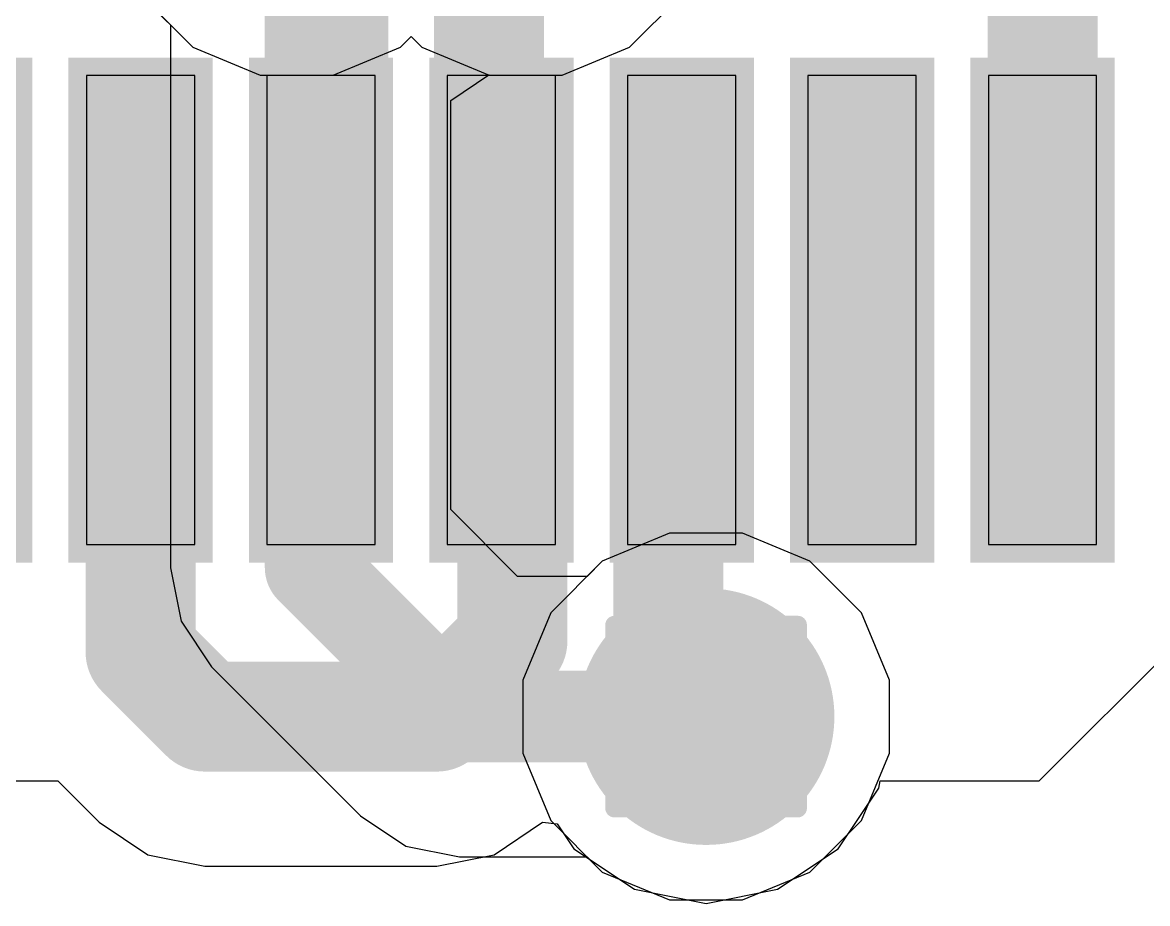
# Model space of a CAD drawing. Header units: inches. Extents: x -13 to 366, y -4 to 120.
# Drawn here: x 9.75 to 12.869, y 1.692 to 4.134 of the extents above; entities that cross this region are included whole.
import ezdxf

# ---------------------------------------------------------------- set-up
doc = ezdxf.new("R2010")
doc.units = ezdxf.units.IN
for name, color, linetype in [('Bottom Layer', 5, 'Continuous'), ('Bottom Solder', 6, 'Continuous'), ('Drill Drawing', 1, 'Continuous'), ('GND', 16, 'Continuous'), ('POWER', 76, 'Continuous'), ('Top Layer', 1, 'Continuous'), ('Top Paste', 8, 'Continuous'), ('Top Solder', 216, 'Continuous'), ('Via Holes', 16, 'Continuous')]:
    doc.layers.add(name, color=color, linetype=linetype)

# ---------------------------------------------------------------- blocks, each defined once
blk = doc.blocks.new('KH_TYPE_C_16P_8')
at = {"layer": 'Top Layer'}
for points in [[(-0.9001, 3.065), (-0.6001, 3.065), (-0.6001, 1.765), (-0.9001, 1.765)], [(-0.4, 3.065), (-0.1, 3.065), (-0.1, 1.765), (-0.4, 1.765)], [(0.0999, 3.065), (0.3999, 3.065), (0.3999, 1.765), (0.0999, 1.765)], [(0.6, 3.065), (0.9, 3.065), (0.9, 1.765), (0.6, 1.765)], [(1.0996, 3.065), (1.3996, 3.065), (1.3996, 1.765), (1.0996, 1.765)], [(1.6, 3.065), (1.9, 3.065), (1.9, 1.765), (1.6, 1.765)]]:
    blk.add_hatch(color=1, dxfattribs=at).paths.add_polyline_path(points)
at = {"layer": 'Top Solder'}
for points in [[(-1.45, 3.115), (-1.05, 3.115), (-1.05, 1.715), (-1.45, 1.715)], [(-0.9501, 3.115), (-0.5501, 3.115), (-0.5501, 1.715), (-0.9501, 1.715)], [(-0.45, 3.115), (-0.05, 3.115), (-0.05, 1.715), (-0.45, 1.715)], [(0.0499, 3.115), (0.4499, 3.115), (0.4499, 1.715), (0.0499, 1.715)], [(0.55, 3.115), (0.95, 3.115), (0.95, 1.715), (0.55, 1.715)], [(1.0496, 3.115), (1.4496, 3.115), (1.4496, 1.715), (1.0496, 1.715)], [(1.55, 3.115), (1.95, 3.115), (1.95, 1.715), (1.55, 1.715)]]:
    blk.add_hatch(color=216, dxfattribs=at).paths.add_polyline_path(points)
at = {"layer": 'Top Paste'}
for p, q in [((-0.6001, 3.0651), (-0.9001, 3.0651)), ((-0.9001, 3.0651), (-0.9001, 1.7651)), ((-0.6001, 1.7651), (-0.6001, 3.0651)), ((-0.1, 3.0651), (-0.4, 3.0651)), ((-0.4, 3.0651), (-0.4, 1.7651)), ((-0.1, 1.7651), (-0.1, 3.0651)), ((0.3999, 3.0651), (0.0999, 3.0651)), ((0.0999, 3.0651), (0.0999, 1.7651)), ((0.3999, 1.7651), (0.3999, 3.0651)), ((0.9, 3.0651), (0.6, 3.0651)), ((0.6, 3.0651), (0.6, 1.7651)), ((0.9, 1.7651), (0.9, 3.0651)), ((1.3996, 3.0651), (1.0996, 3.0651)), ((1.0996, 3.0651), (1.0996, 1.765)), ((1.3996, 1.765), (1.3996, 3.0651)), ((1.9, 3.0651), (1.6, 3.0651)), ((1.6, 3.0651), (1.6, 1.7651)), ((1.9, 1.7651), (1.9, 3.0651)), ((-0.9001, 1.7651), (-0.6001, 1.7651)), ((-0.4, 1.7651), (-0.1, 1.7651)), ((0.0999, 1.7651), (0.3999, 1.7651)), ((0.6, 1.7651), (0.9, 1.7651)), ((1.0996, 1.765), (1.3996, 1.765)), ((1.6, 1.7651), (1.9, 1.7651))]:
    blk.add_line(p, q, dxfattribs=at)

msp = doc.modelspace()

# ---------------------------------------------------------------- hatches: boundary and pattern name
at = {"layer": 'Bottom Layer'}
h = msp.add_hatch(color=5, dxfattribs=at)
edge = h.paths.add_edge_path()
edge.add_arc((11.6452, 2.2098), 0.254, 0, 360)
at = {"layer": 'Bottom Solder'}
h = msp.add_hatch(color=6, dxfattribs=at)
edge = h.paths.add_edge_path()
edge.add_arc((11.6452, 2.2098), 0.3556, 0, 360)
at = {"layer": 'GND'}
h = msp.add_hatch(color=16, dxfattribs=at)
edge = h.paths.add_edge_path()
edge.add_arc((11.6452, 2.2098), 0.254, 0, 360)
at = {"layer": 'POWER'}
h = msp.add_hatch(color=76, dxfattribs=at)
edge = h.paths.add_edge_path()
edge.add_arc((11.6452, 2.2098), 0.254, 0, 360)
at = {"layer": 'Top Layer'}
h = msp.add_hatch(color=1, dxfattribs=at)
edge = h.paths.add_edge_path()
edge.add_arc((11.6452, 2.2098), 0.254, 0, 360)
at = {"layer": 'Top Solder'}
h = msp.add_hatch(color=216, dxfattribs=at)
edge = h.paths.add_edge_path()
edge.add_arc((11.6452, 2.2098), 0.3556, 0, 360)
at = {"layer": 'Via Holes'}
h = msp.add_hatch(color=7, dxfattribs=at)
edge = h.paths.add_edge_path()
edge.add_arc((11.6452, 2.2098), 0.127, 0, 360)

# ---------------------------------------------------------------- linework, layer by layer
at = {"layer": 'Bottom Layer'}
for p, q in [((10.0796, 4.208), (10.1606, 4.127)), ((11.433, 4.0651), (11.5759, 4.208)), ((10.1606, 4.127), (10.1606, 2.6226)), ((11.2463, 3.9878), (11.433, 4.0651)), ((10.9376, 3.9177), (11.0432, 3.9882)), ((11.0432, 3.9882), (11.0442, 3.9878)), ((11.0442, 3.9878), (11.2463, 3.9878)), ((10.9376, 2.7835), (10.9376, 3.9177)), ((11.1228, 2.5983), (10.9376, 2.7835)), ((11.5442, 2.7178), (11.3575, 2.6405)), ((11.7463, 2.7178), (11.5442, 2.7178)), ((11.933, 2.6405), (11.7463, 2.7178)), ((10.1606, 2.6226), (10.1902, 2.4739)), ((11.3575, 2.6405), (11.3153, 2.5983)), ((12.0759, 2.4976), (11.933, 2.6405)), ((11.3153, 2.5983), (11.1228, 2.5983)), ((12.1532, 2.3108), (12.0759, 2.4976)), ((10.1902, 2.4739), (10.2744, 2.3479)), ((10.2744, 2.3479), (10.6872, 1.9351)), ((12.1532, 2.1088), (12.1532, 2.3108)), ((12.0759, 1.922), (12.1532, 2.1088)), ((10.6872, 1.9351), (10.8132, 1.8509)), ((11.933, 1.7791), (12.0759, 1.922)), ((10.8132, 1.8509), (10.9619, 1.8213)), ((10.9619, 1.8213), (11.3153, 1.8213)), ((11.3153, 1.8213), (11.3575, 1.7791)), ((11.3575, 1.7791), (11.5442, 1.7018)), ((11.7463, 1.7018), (11.933, 1.7791)), ((11.5442, 1.7018), (11.7463, 1.7018))]:
    msp.add_line(p, q, dxfattribs=at)
for points in [[(10.5491, 2.6226, 0.254, 0.254, 0), (10.5491, 4.4569, 0.254, 0.254, 0)], [(10.5491, 2.6226, 0.254, 0.254, 0), (10.9619, 2.2098, 0.254, 0.254, 0)], [(10.9619, 2.2098, 0.254, 0.254, 0), (11.6452, 2.2098, 0.254, 0.254, 0)]]:
    msp.add_lwpolyline(points, format="xyseb", dxfattribs=at)
for points in [[(10.4856, 2.6226, 0.127, 0.127, 1), (10.6126, 2.6226, 0.127, 0.127, 1)], [(10.4856, 2.6226, 0.127, 0.127, 1), (10.6126, 2.6226, 0.127, 0.127, 1)], [(10.8984, 2.2098, 0.127, 0.127, 1), (11.0254, 2.2098, 0.127, 0.127, 1)], [(10.8984, 2.2098, 0.127, 0.127, 1), (11.0254, 2.2098, 0.127, 0.127, 1)], [(11.5817, 2.2098, 0.127, 0.127, 1), (11.7087, 2.2098, 0.127, 0.127, 1)]]:
    msp.add_lwpolyline(points, format="xyseb", close=True, dxfattribs=at)
at = {"layer": 'Drill Drawing'}
for points in [[(11.3912, 2.3368, 0.0508, 0.0508, 0), (11.3912, 2.4638, 0.0508, 0.0508, 0)], [(11.3912, 2.4638, 0.0508, 0.0508, 0), (11.5182, 2.4638, 0.0508, 0.0508, 0)], [(11.5182, 2.4638, 0.0508, 0.0508, 0), (11.6452, 2.3368, 0.0508, 0.0508, 0)], [(11.6452, 2.3368, 0.0508, 0.0508, 0), (11.7722, 2.4638, 0.0508, 0.0508, 0)], [(11.7722, 2.4638, 0.0508, 0.0508, 0), (11.8992, 2.4638, 0.0508, 0.0508, 0)], [(11.8992, 2.3368, 0.0508, 0.0508, 0), (11.8992, 2.4638, 0.0508, 0.0508, 0)], [(11.3912, 2.3368, 0.0508, 0.0508, 0), (11.5182, 2.2098, 0.0508, 0.0508, 0)], [(11.7722, 2.2098, 0.0508, 0.0508, 0), (11.8992, 2.3368, 0.0508, 0.0508, 0)], [(11.3912, 2.0828, 0.0508, 0.0508, 0), (11.5182, 2.2098, 0.0508, 0.0508, 0)], [(11.7722, 2.2098, 0.0508, 0.0508, 0), (11.8992, 2.0828, 0.0508, 0.0508, 0)], [(11.3912, 1.9558, 0.0508, 0.0508, 0), (11.3912, 2.0828, 0.0508, 0.0508, 0)], [(11.5182, 1.9558, 0.0508, 0.0508, 0), (11.6452, 2.0828, 0.0508, 0.0508, 0)], [(11.6452, 2.0828, 0.0508, 0.0508, 0), (11.7722, 1.9558, 0.0508, 0.0508, 0)], [(11.8992, 1.9558, 0.0508, 0.0508, 0), (11.8992, 2.0828, 0.0508, 0.0508, 0)], [(11.3912, 1.9558, 0.0508, 0.0508, 0), (11.5182, 1.9558, 0.0508, 0.0508, 0)], [(11.7722, 1.9558, 0.0508, 0.0508, 0), (11.8992, 1.9558, 0.0508, 0.0508, 0)]]:
    msp.add_lwpolyline(points, format="xyseb", dxfattribs=at)
for points in [[(11.3785, 2.4638, 0.0254, 0.0254, 1), (11.4039, 2.4638, 0.0254, 0.0254, 1)], [(11.3785, 2.4638, 0.0254, 0.0254, 1), (11.4039, 2.4638, 0.0254, 0.0254, 1)], [(11.5055, 2.4638, 0.0254, 0.0254, 1), (11.5309, 2.4638, 0.0254, 0.0254, 1)], [(11.5055, 2.4638, 0.0254, 0.0254, 1), (11.5309, 2.4638, 0.0254, 0.0254, 1)], [(11.7595, 2.4638, 0.0254, 0.0254, 1), (11.7849, 2.4638, 0.0254, 0.0254, 1)], [(11.7595, 2.4638, 0.0254, 0.0254, 1), (11.7849, 2.4638, 0.0254, 0.0254, 1)], [(11.8865, 2.4638, 0.0254, 0.0254, 1), (11.9119, 2.4638, 0.0254, 0.0254, 1)], [(11.8865, 2.4638, 0.0254, 0.0254, 1), (11.9119, 2.4638, 0.0254, 0.0254, 1)], [(11.3785, 2.3368, 0.0254, 0.0254, 1), (11.4039, 2.3368, 0.0254, 0.0254, 1)], [(11.3785, 2.3368, 0.0254, 0.0254, 1), (11.4039, 2.3368, 0.0254, 0.0254, 1)], [(11.6325, 2.3368, 0.0254, 0.0254, 1), (11.6579, 2.3368, 0.0254, 0.0254, 1)], [(11.6325, 2.3368, 0.0254, 0.0254, 1), (11.6579, 2.3368, 0.0254, 0.0254, 1)], [(11.8865, 2.3368, 0.0254, 0.0254, 1), (11.9119, 2.3368, 0.0254, 0.0254, 1)], [(11.8865, 2.3368, 0.0254, 0.0254, 1), (11.9119, 2.3368, 0.0254, 0.0254, 1)], [(11.5055, 2.2098, 0.0254, 0.0254, 1), (11.5309, 2.2098, 0.0254, 0.0254, 1)], [(11.5055, 2.2098, 0.0254, 0.0254, 1), (11.5309, 2.2098, 0.0254, 0.0254, 1)], [(11.7595, 2.2098, 0.0254, 0.0254, 1), (11.7849, 2.2098, 0.0254, 0.0254, 1)], [(11.7595, 2.2098, 0.0254, 0.0254, 1), (11.7849, 2.2098, 0.0254, 0.0254, 1)], [(11.3785, 2.0828, 0.0254, 0.0254, 1), (11.4039, 2.0828, 0.0254, 0.0254, 1)], [(11.3785, 2.0828, 0.0254, 0.0254, 1), (11.4039, 2.0828, 0.0254, 0.0254, 1)], [(11.6325, 2.0828, 0.0254, 0.0254, 1), (11.6579, 2.0828, 0.0254, 0.0254, 1)], [(11.6325, 2.0828, 0.0254, 0.0254, 1), (11.6579, 2.0828, 0.0254, 0.0254, 1)], [(11.8865, 2.0828, 0.0254, 0.0254, 1), (11.9119, 2.0828, 0.0254, 0.0254, 1)], [(11.8865, 2.0828, 0.0254, 0.0254, 1), (11.9119, 2.0828, 0.0254, 0.0254, 1)], [(11.3785, 1.9558, 0.0254, 0.0254, 1), (11.4039, 1.9558, 0.0254, 0.0254, 1)], [(11.3785, 1.9558, 0.0254, 0.0254, 1), (11.4039, 1.9558, 0.0254, 0.0254, 1)], [(11.5055, 1.9558, 0.0254, 0.0254, 1), (11.5309, 1.9558, 0.0254, 0.0254, 1)], [(11.5055, 1.9558, 0.0254, 0.0254, 1), (11.5309, 1.9558, 0.0254, 0.0254, 1)], [(11.7595, 1.9558, 0.0254, 0.0254, 1), (11.7849, 1.9558, 0.0254, 0.0254, 1)], [(11.7595, 1.9558, 0.0254, 0.0254, 1), (11.7849, 1.9558, 0.0254, 0.0254, 1)], [(11.8865, 1.9558, 0.0254, 0.0254, 1), (11.9119, 1.9558, 0.0254, 0.0254, 1)], [(11.8865, 1.9558, 0.0254, 0.0254, 1), (11.9119, 1.9558, 0.0254, 0.0254, 1)]]:
    msp.add_lwpolyline(points, format="xyseb", close=True, dxfattribs=at)
at = {"layer": 'GND'}
for p, q in [((10.0796, 4.208), (10.2225, 4.0651)), ((11.433, 4.0651), (11.5759, 4.208)), ((10.798, 4.0651), (10.8277, 4.0949)), ((10.8277, 4.0949), (10.8575, 4.0651)), ((10.2225, 4.0651), (10.4092, 3.9878)), ((10.6113, 3.9878), (10.798, 4.0651)), ((10.8575, 4.0651), (11.0442, 3.9878)), ((11.2463, 3.9878), (11.433, 4.0651)), ((10.4092, 3.9878), (10.6113, 3.9878)), ((11.0442, 3.9878), (11.2463, 3.9878)), ((11.5442, 2.7178), (11.3575, 2.6405)), ((11.7463, 2.7178), (11.5442, 2.7178)), ((11.933, 2.6405), (11.7463, 2.7178)), ((11.3575, 2.6405), (11.2146, 2.4976)), ((12.0759, 2.4976), (11.933, 2.6405)), ((11.2146, 2.4976), (11.1372, 2.3108)), ((12.1532, 2.3108), (12.0759, 2.4976)), ((11.1372, 2.3108), (11.1372, 2.1088)), ((12.1532, 2.1088), (12.1532, 2.3108)), ((11.1372, 2.1088), (11.2146, 1.922)), ((12.0759, 1.922), (12.1532, 2.1088)), ((11.2146, 1.922), (11.3575, 1.7791)), ((11.933, 1.7791), (12.0759, 1.922)), ((11.3575, 1.7791), (11.5442, 1.7018)), ((11.7463, 1.7018), (11.933, 1.7791)), ((11.5442, 1.7018), (11.7463, 1.7018))]:
    msp.add_line(p, q, dxfattribs=at)
at = {"layer": 'POWER'}
for p, q in [((10.0796, 4.208), (10.2225, 4.0651)), ((11.433, 4.0651), (11.5759, 4.208)), ((10.798, 4.0651), (10.8277, 4.0949)), ((10.8277, 4.0949), (10.8575, 4.0651)), ((10.2225, 4.0651), (10.4092, 3.9878)), ((10.6113, 3.9878), (10.798, 4.0651)), ((10.8575, 4.0651), (11.0442, 3.9878)), ((11.2463, 3.9878), (11.433, 4.0651)), ((10.4092, 3.9878), (10.6113, 3.9878)), ((11.0442, 3.9878), (11.2463, 3.9878)), ((11.5442, 2.7178), (11.3575, 2.6405)), ((11.7463, 2.7178), (11.5442, 2.7178)), ((11.933, 2.6405), (11.7463, 2.7178)), ((11.3575, 2.6405), (11.2146, 2.4976)), ((12.0759, 2.4976), (11.933, 2.6405)), ((11.2146, 2.4976), (11.1372, 2.3108)), ((12.1532, 2.3108), (12.0759, 2.4976)), ((11.1372, 2.3108), (11.1372, 2.1088)), ((12.1532, 2.1088), (12.1532, 2.3108)), ((11.1372, 2.1088), (11.2146, 1.922)), ((12.0759, 1.922), (12.1532, 2.1088)), ((11.2146, 1.922), (11.3575, 1.7791)), ((11.933, 1.7791), (12.0759, 1.922)), ((11.3575, 1.7791), (11.5442, 1.7018)), ((11.7463, 1.7018), (11.933, 1.7791)), ((11.5442, 1.7018), (11.7463, 1.7018))]:
    msp.add_line(p, q, dxfattribs=at)
at = {"layer": 'Top Layer'}
for p, q in [((12.5686, 2.032), (12.9692, 2.4325)), ((9.0583, 2.032), (9.848, 2.032)), ((9.848, 2.032), (9.9632, 1.9168)), ((12.1238, 2.0116), (12.1278, 2.032)), ((12.1278, 2.032), (12.5686, 2.032)), ((12.0115, 1.8436), (12.1238, 2.0116)), ((9.9632, 1.9168), (10.0976, 1.827)), ((11.0577, 1.827), (11.1921, 1.9168)), ((11.1921, 1.9168), (11.2327, 1.9128)), ((11.2327, 1.9128), (11.279, 1.8436)), ((11.279, 1.8436), (11.447, 1.7313)), ((11.8434, 1.7313), (12.0115, 1.8436)), ((10.0976, 1.827), (10.2562, 1.7954)), ((10.8991, 1.7954), (11.0577, 1.827)), ((10.2562, 1.7954), (10.8991, 1.7954)), ((11.447, 1.7313), (11.6452, 1.6919)), ((11.6452, 1.6919), (11.8434, 1.7313))]:
    msp.add_line(p, q, dxfattribs=at)
for points in [[(12.5778, 3.3365, 0.3048, 0.3048, 0), (12.5778, 4.4656, 0.3048, 0.3048, 0)], [(10.6118, 3.8658, 0.3048, 0.3048, 0), (10.6118, 4.3392, 0.3048, 0.3048, 0)], [(11.0436, 3.8658, 0.3048, 0.3048, 0), (11.0436, 4.3392, 0.3048, 0.3048, 0)], [(10.5778, 3.8317, 0.3048, 0.3048, 0), (10.6118, 3.8658, 0.3048, 0.3048, 0)], [(11.0436, 3.8658, 0.3048, 0.3048, 0), (11.1084, 3.801, 0.3048, 0.3048, 0)], [(10.5778, 3.3365, 0.3048, 0.3048, 0), (10.5778, 3.8317, 0.3048, 0.3048, 0)], [(11.1084, 2.4191, 0.3048, 0.3048, 0), (11.1084, 3.801, 0.3048, 0.3048, 0)], [(10.0777, 2.3884, 0.3048, 0.3048, 0), (10.0777, 3.3365, 0.3048, 0.3048, 0)], [(11.5778, 2.8413, 0.3048, 0.3048, 0), (11.5778, 3.3365, 0.3048, 0.3048, 0)], [(11.5402, 2.8037, 0.3048, 0.3048, 0), (11.5778, 2.8413, 0.3048, 0.3048, 0)], [(11.5402, 2.3699, 0.3048, 0.3048, 0), (11.5402, 2.8037, 0.3048, 0.3048, 0)], [(10.8991, 2.2098, 0.3048, 0.3048, 0), (11.1084, 2.4191, 0.3048, 0.3048, 0)], [(10.0777, 2.3884, 0.3048, 0.3048, 0), (10.2562, 2.2098, 0.3048, 0.3048, 0)], [(11.5402, 2.3699, 0.3048, 0.3048, 0), (11.6452, 2.2648, 0.3048, 0.3048, 0)], [(11.6452, 2.2098, 0.3048, 0.3048, 0), (11.6452, 2.2648, 0.3048, 0.3048, 0)], [(10.2562, 2.2098, 0.3048, 0.3048, 0), (10.8991, 2.2098, 0.3048, 0.3048, 0)]]:
    msp.add_lwpolyline(points, format="xyseb", dxfattribs=at)
for points in [[(10.5356, 3.8658, 0.1524, 0.1524, 1), (10.688, 3.8658, 0.1524, 0.1524, 1)], [(10.5356, 3.8658, 0.1524, 0.1524, 1), (10.688, 3.8658, 0.1524, 0.1524, 1)], [(10.9674, 3.8658, 0.1524, 0.1524, 1), (11.1198, 3.8658, 0.1524, 0.1524, 1)], [(10.9674, 3.8658, 0.1524, 0.1524, 1), (11.1198, 3.8658, 0.1524, 0.1524, 1)], [(10.5016, 3.8317, 0.1524, 0.1524, 1), (10.654, 3.8317, 0.1524, 0.1524, 1)], [(10.5016, 3.8317, 0.1524, 0.1524, 1), (10.654, 3.8317, 0.1524, 0.1524, 1)], [(11.0322, 3.801, 0.1524, 0.1524, 1), (11.1846, 3.801, 0.1524, 0.1524, 1)], [(11.0322, 3.801, 0.1524, 0.1524, 1), (11.1846, 3.801, 0.1524, 0.1524, 1)], [(10.0015, 3.3365, 0.1524, 0.1524, 1), (10.1539, 3.3365, 0.1524, 0.1524, 1)], [(10.5016, 3.3365, 0.1524, 0.1524, 1), (10.654, 3.3365, 0.1524, 0.1524, 1)], [(11.5016, 3.3365, 0.1524, 0.1524, 1), (11.654, 3.3365, 0.1524, 0.1524, 1)], [(12.5016, 3.3365, 0.1524, 0.1524, 1), (12.654, 3.3365, 0.1524, 0.1524, 1)], [(11.5016, 2.8413, 0.1524, 0.1524, 1), (11.654, 2.8413, 0.1524, 0.1524, 1)], [(11.5016, 2.8413, 0.1524, 0.1524, 1), (11.654, 2.8413, 0.1524, 0.1524, 1)], [(11.464, 2.8037, 0.1524, 0.1524, 1), (11.6164, 2.8037, 0.1524, 0.1524, 1)], [(11.464, 2.8037, 0.1524, 0.1524, 1), (11.6164, 2.8037, 0.1524, 0.1524, 1)], [(11.0322, 2.4191, 0.1524, 0.1524, 1), (11.1846, 2.4191, 0.1524, 0.1524, 1)], [(11.0322, 2.4191, 0.1524, 0.1524, 1), (11.1846, 2.4191, 0.1524, 0.1524, 1)], [(10.0015, 2.3884, 0.1524, 0.1524, 1), (10.1539, 2.3884, 0.1524, 0.1524, 1)], [(10.0015, 2.3884, 0.1524, 0.1524, 1), (10.1539, 2.3884, 0.1524, 0.1524, 1)], [(11.464, 2.3699, 0.1524, 0.1524, 1), (11.6164, 2.3699, 0.1524, 0.1524, 1)], [(11.464, 2.3699, 0.1524, 0.1524, 1), (11.6164, 2.3699, 0.1524, 0.1524, 1)], [(11.569, 2.2648, 0.1524, 0.1524, 1), (11.7214, 2.2648, 0.1524, 0.1524, 1)], [(11.569, 2.2648, 0.1524, 0.1524, 1), (11.7214, 2.2648, 0.1524, 0.1524, 1)], [(10.18, 2.2098, 0.1524, 0.1524, 1), (10.3324, 2.2098, 0.1524, 0.1524, 1)], [(10.18, 2.2098, 0.1524, 0.1524, 1), (10.3324, 2.2098, 0.1524, 0.1524, 1)], [(10.8229, 2.2098, 0.1524, 0.1524, 1), (10.9753, 2.2098, 0.1524, 0.1524, 1)], [(10.8229, 2.2098, 0.1524, 0.1524, 1), (10.9753, 2.2098, 0.1524, 0.1524, 1)], [(11.569, 2.2098, 0.1524, 0.1524, 1), (11.7214, 2.2098, 0.1524, 0.1524, 1)]]:
    msp.add_lwpolyline(points, format="xyseb", close=True, dxfattribs=at)

# ---------------------------------------------------------------- block references
msp.add_blockref('KH_TYPE_C_16P_8', (10.8278, 0.9215))

doc.saveas('drawing.dxf')
